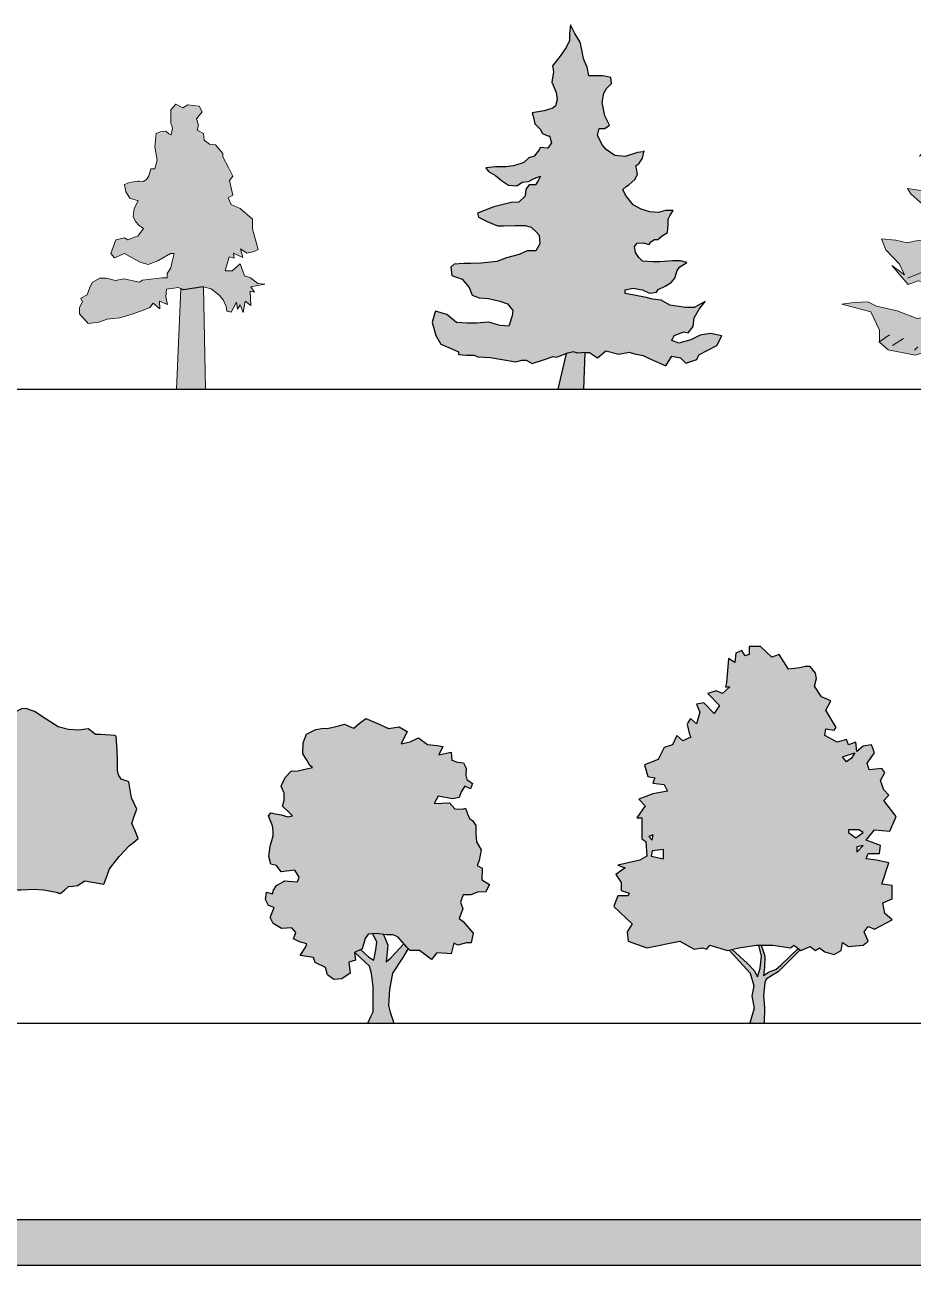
# Model space of a CAD drawing. Header units: millimetres. Extents: x 25265 to 188445, y 114168 to 192046.
# Drawn here: x 95999 to 121184, y 114168 to 149319 of the extents above; entities that cross this region are included whole.
import ezdxf

# ---------------------------------------------------------------- set-up
doc = ezdxf.new("R2010")
doc.units = ezdxf.units.MM
doc.layers.add('www.cad-blocks.net', color=7, linetype='Continuous')

# ---------------------------------------------------------------- blocks, each defined once
blk = doc.blocks.new('A$C12E95E54')
h = blk.add_hatch(color=256)
h.set_gradient(color1=(42, 68, 34), color2=(61, 47, 0), tint=1, name='INVCYLINDER')
h.paths.add_polyline_path([(4293, 5239), (4211, 5421), (4348, 5503), (4289, 5743), (4248, 5920), (4344, 6041), (4222, 6281), (4059, 6584), (4058, 6681), (3856, 6926), (3678, 6942), (3534, 7061), (3515, 7244), (3331, 7340), (3370, 7484), (3311, 7661), (3470, 7863), (3389, 8023), (3067, 8060), (2925, 7979), (2723, 8081), (2587, 7919), (2588, 7759), (2590, 7535), (2607, 7495), (2631, 7398), (2592, 7214), (2529, 7236), (2448, 7316), (2288, 7292), (2168, 7251), (2131, 6872), (2173, 6649), (2197, 6489), (2136, 6248), (2015, 6247), (1960, 6046), (1897, 5942), (1800, 5884), (1697, 5900), (1640, 5900), (1417, 5858), (1274, 5800), (1315, 5599), (1420, 5417), (1661, 5338), (1543, 5120), (1522, 4896), (1586, 4759), (1690, 4639), (1811, 4560), (1652, 4335), (1589, 4318), (1366, 4236), (1268, 4292), (1028, 4233), (888, 3848), (992, 3728), (1272, 3851), (1577, 3675), (1738, 3597), (1939, 3535), (2219, 3640), (2579, 3844), (2676, 3845), (2621, 3621), (2582, 3443), (2480, 3281), (2481, 3161), (2343, 3160), (2023, 3117), (1782, 3092), (1702, 3035), (1255, 3128), (1014, 3086), (756, 3147), (572, 3146), (356, 3024), (294, 2880), (215, 2679), (38, 2580), (79, 2477), (0, 2316), (1, 2139), (244, 1860), (542, 1902), (782, 1984), (1143, 2027), (1486, 2127), (1829, 2250), (1989, 2315), (2085, 2436), (2270, 2277), (2268, 2494), (2487, 2399), (2445, 2616), (2466, 2840), (2804, 2883), (2867, 2843), (2947, 2818), (3190, 2859), (3509, 2905), (3727, 2850), (3952, 2668), (4073, 2532), (4155, 2349), (4173, 2211), (4294, 2189), (4452, 2471), (4477, 2271), (4556, 2392), (4638, 2175), (4693, 2496), (4854, 2377), (4834, 2778), (4954, 2756), (4850, 2899), (5251, 2982), (5050, 2998), (4848, 3157), (4670, 3218), (4547, 3555), (4325, 3353), (4124, 3352), (4242, 3754), (4385, 3715), (4361, 3858), (4626, 3739), (4561, 3980), (4745, 3861), (4945, 3902), (5065, 3961), (4900, 4544), (4898, 4825), (4552, 5120)])
h = blk.add_hatch(color=256)
h.set_gradient(color1=(107, 54, 0), one_color=1, tint=1, name='INVCYLINDER')
h.paths.add_polyline_path([(2746, 0), (3572, 0), (3509, 2905), (3190, 2859), (2947, 2818), (2867, 2843)])
at = {"lineweight": 0}
for p, q in [((2587, 7919), (2723, 8081)), ((2588, 7759), (2587, 7919)), ((2590, 7535), (2588, 7759)), ((2723, 8081), (2925, 7979)), ((2925, 7979), (3067, 8060)), ((3067, 8060), (3389, 8023)), ((3470, 7863), (3311, 7661)), ((3389, 8023), (3470, 7863)), ((2607, 7495), (2590, 7535)), ((2592, 7214), (2631, 7398)), ((2631, 7398), (2607, 7495)), ((3311, 7661), (3370, 7484)), ((3370, 7484), (3331, 7340)), ((2131, 6872), (2168, 7251)), ((2168, 7251), (2288, 7292)), ((2288, 7292), (2448, 7316)), ((2448, 7316), (2529, 7236)), ((2529, 7236), (2592, 7214)), ((3331, 7340), (3515, 7244)), ((3515, 7244), (3534, 7061)), ((3534, 7061), (3678, 6942)), ((2173, 6649), (2131, 6872)), ((3678, 6942), (3856, 6926)), ((3856, 6926), (4058, 6681)), ((4058, 6681), (4059, 6584)), ((2136, 6248), (2197, 6489)), ((2197, 6489), (2173, 6649)), ((4059, 6584), (4222, 6281)), ((1897, 5942), (1960, 6046)), ((1960, 6046), (2015, 6247)), ((2015, 6247), (2136, 6248)), ((4222, 6281), (4344, 6041)), ((4344, 6041), (4248, 5920)), ((1274, 5800), (1417, 5858)), ((1315, 5599), (1274, 5800)), ((1417, 5858), (1640, 5900)), ((1640, 5900), (1697, 5900)), ((1697, 5900), (1800, 5884)), ((1800, 5884), (1897, 5942)), ((4248, 5920), (4289, 5743)), ((4289, 5743), (4348, 5503)), ((1420, 5417), (1315, 5599)), ((1661, 5338), (1420, 5417)), ((1543, 5120), (1661, 5338)), ((4348, 5503), (4211, 5421)), ((4211, 5421), (4293, 5239)), ((1522, 4896), (1543, 5120)), ((4293, 5239), (4552, 5120)), ((4552, 5120), (4898, 4825)), ((1586, 4759), (1522, 4896)), ((1690, 4639), (1586, 4759)), ((1811, 4560), (1690, 4639)), ((4898, 4825), (4900, 4544)), ((888, 3848), (1028, 4233)), ((1028, 4233), (1268, 4292)), ((1268, 4292), (1366, 4236)), ((1366, 4236), (1589, 4318)), ((1589, 4318), (1652, 4335)), ((1652, 4335), (1811, 4560)), ((4900, 4544), (5065, 3961)), ((4561, 3980), (4626, 3739)), ((4745, 3861), (4561, 3980)), ((4945, 3902), (4745, 3861)), ((5065, 3961), (4945, 3902)), ((992, 3728), (888, 3848)), ((1272, 3851), (992, 3728)), ((1577, 3675), (1272, 3851)), ((1738, 3597), (1577, 3675)), ((1939, 3535), (1738, 3597)), ((2219, 3640), (1939, 3535)), ((2579, 3844), (2219, 3640)), ((2676, 3845), (2579, 3844)), ((2582, 3443), (2621, 3621)), ((2621, 3621), (2676, 3845)), ((4242, 3754), (4124, 3352)), ((4385, 3715), (4242, 3754)), ((4325, 3353), (4547, 3555)), ((4361, 3858), (4385, 3715)), ((4626, 3739), (4361, 3858)), ((4547, 3555), (4670, 3218)), ((2480, 3281), (2582, 3443)), ((2481, 3161), (2480, 3281)), ((4124, 3352), (4325, 3353)), ((4670, 3218), (4848, 3157)), ((215, 2679), (294, 2880)), ((294, 2880), (356, 3024)), ((356, 3024), (572, 3146)), ((572, 3146), (756, 3147)), ((756, 3147), (1014, 3086)), ((1014, 3086), (1255, 3128)), ((1255, 3128), (1702, 3035)), ((1702, 3035), (1782, 3092)), ((1782, 3092), (2023, 3117)), ((2023, 3117), (2343, 3160)), ((2343, 3160), (2481, 3161)), ((2466, 2840), (2445, 2616)), ((2804, 2883), (2466, 2840)), ((2867, 2843), (2746, 0)), ((2867, 2843), (2804, 2883)), ((3727, 2850), (3509, 2905)), ((3509, 2905), (3572, 0)), ((3952, 2668), (3727, 2850)), ((4848, 3157), (5050, 2998)), ((5251, 2982), (4850, 2899)), ((4850, 2899), (4954, 2756)), ((5050, 2998), (5251, 2982)), ((0, 2316), (79, 2477)), ((38, 2580), (215, 2679)), ((79, 2477), (38, 2580)), ((2268, 2494), (2270, 2277)), ((2487, 2399), (2268, 2494)), ((2445, 2616), (2487, 2399)), ((4073, 2532), (3952, 2668)), ((4155, 2349), (4073, 2532)), ((4452, 2471), (4294, 2189)), ((4477, 2271), (4452, 2471)), ((4693, 2496), (4638, 2175)), ((4854, 2377), (4693, 2496)), ((4834, 2778), (4854, 2377)), ((4954, 2756), (4834, 2778)), ((1, 2139), (0, 2316)), ((244, 1860), (1, 2139)), ((1486, 2127), (1143, 2027)), ((1829, 2250), (1486, 2127)), ((1989, 2315), (1829, 2250)), ((2085, 2436), (1989, 2315)), ((2270, 2277), (2085, 2436)), ((4173, 2211), (4155, 2349)), ((4294, 2189), (4173, 2211)), ((4556, 2392), (4477, 2271)), ((4638, 2175), (4556, 2392)), ((542, 1902), (244, 1860)), ((782, 1984), (542, 1902)), ((1143, 2027), (782, 1984))]:
    blk.add_line(p, q, dxfattribs=at)
for p, q in [((2947, 2818), (2867, 2843)), ((3190, 2859), (2947, 2818)), ((3509, 2905), (3190, 2859))]:
    blk.add_line(p, q)
blk = doc.blocks.new('A$C669D45E1')
h = blk.add_hatch(color=256)
h.set_gradient(color1=(42, 68, 34), color2=(61, 47, 0), tint=1, name='INVCYLINDER')
h.paths.add_polyline_path([(5482, 5498), (5404, 5665), (5501, 5743), (5578, 5793), (5746, 5942), (5822, 6090), (5792, 6258), (5771, 6335), (5868, 6406), (5965, 6554), (6013, 6758), (5985, 6730), (5817, 6708), (5474, 6600), (5179, 6625), (4932, 6799), (4832, 6917), (4683, 7190), (4730, 7387), (4899, 7388), (5024, 7488), (4896, 7753), (4823, 8125), (4870, 8392), (4939, 8519), (5085, 8667), (5063, 8836), (4838, 8883), (4620, 8881), (4445, 8880), (4394, 9125), (4322, 9300), (4294, 9370), (4243, 9615), (4192, 9840), (4042, 10084), (3921, 10329), (3895, 10083), (3897, 9887), (3800, 9689), (3633, 9442), (3411, 9167), (3440, 8998), (3393, 8703), (3515, 8409), (3545, 8213), (3497, 8037), (3420, 7966), (3175, 7887), (2832, 7835), (2882, 7667), (2911, 7520), (3060, 7374), (3131, 7248), (3230, 7200), (3279, 7179), (3328, 7179), (3379, 6983), (3282, 6835), (3064, 6854), (3036, 6784), (2890, 6607), (2743, 6557), (2597, 6430), (2548, 6408), (2303, 6329), (2085, 6306), (1791, 6304), (1517, 6274), (1595, 6176), (1792, 6058), (1962, 5912), (2160, 5787), (2405, 5768), (2552, 5868), (2727, 5890), (2895, 5969), (3070, 6040), (3022, 5942), (2925, 5793), (2749, 5792), (2652, 5672), (2632, 5475), (2458, 5298), (2241, 5297), (1750, 5173), (1281, 4994), (1310, 4875), (1557, 4751), (1853, 4634), (2021, 4635), (2365, 4638), (2639, 4640), (2808, 4592), (2935, 4467), (3034, 4369), (3057, 4124), (2939, 3926), (2694, 3924), (2470, 3824), (2106, 3723), (1833, 3623), (1391, 3570), (1096, 3568), (899, 3566), (626, 3543), (528, 3465), (558, 3220), (854, 3124), (1052, 2880), (1131, 2663), (1328, 2587), (1595, 2568), (1919, 2493), (2137, 2425), (2286, 2229), (2266, 2082), (2170, 1786), (1924, 1805), (1600, 1901), (1257, 1877), (990, 1875), (688, 1894), (419, 2116), (96, 2212), (75, 2163), (0, 1889), (101, 1524), (250, 1280), (476, 1183), (744, 1059), (744, 989), (969, 962), (1194, 964), (1292, 916), (1657, 898), (1932, 851), (2374, 777), (2542, 827), (2669, 828), (2838, 731), (3160, 832), (3426, 933), (3525, 912), (3798, 1013), (4006, 1063), (4131, 1028), (4338, 1038), (4457, 1039), (4683, 893), (4927, 1092), (5293, 996), (5587, 1048), (5735, 1000), (5981, 953), (6129, 884), (6622, 663), (6796, 938), (7042, 891), (7190, 744), (7505, 845), (7560, 978), (8071, 1243), (8216, 1511), (7893, 1585), (7598, 1534), (7332, 1405), (6989, 1304), (6792, 1380), (6861, 1528), (7134, 1629), (7254, 1601), (7400, 1778), (7426, 2024), (7571, 2271), (7738, 2490), (7424, 2319), (7178, 2317), (6735, 2384), (6488, 2529), (6242, 2555), (6067, 2603), (5722, 2670), (5476, 2718), (5475, 2816), (5699, 2867), (5967, 2820), (6164, 2723), (6360, 2753), (6409, 2823), (6605, 2923), (6779, 3023), (6877, 3150), (6945, 3368), (7021, 3467), (7217, 3595), (7041, 3642), (6824, 3641), (6452, 3610), (6255, 3608), (5960, 3634), (5861, 3731), (5762, 3878), (5739, 4046), (5809, 4145), (5984, 4147), (6153, 4099), (6202, 4176), (6299, 4247), (6398, 4248), (6523, 4347), (6670, 4447), (6689, 4672), (6688, 4819), (6736, 4918), (6833, 5066), (6616, 5064), (6420, 5013), (6174, 5033), (5928, 5108), (5702, 5225)])
h = blk.add_hatch(color=256)
h.set_gradient(color1=(107, 54, 0), one_color=1, tint=1, name='INVCYLINDER')
h.paths.add_polyline_path([(4297, 0), (4338, 1038), (4131, 1028), (4006, 1063), (3798, 1013), (3560, 0)])
for p, q in [((4006, 1063), (3798, 1013)), ((4131, 1028), (4006, 1063)), ((4338, 1038), (4131, 1028))]:
    blk.add_line(p, q)
blk.add_lwpolyline([(4297, 0), (4338, 1038), (4457, 1039), (4683, 893), (4927, 1092), (5293, 996), (5587, 1048), (5735, 1000), (5981, 953), (6129, 884), (6622, 663), (6796, 938), (7042, 891), (7190, 744), (7505, 845), (7560, 978), (8071, 1243), (8216, 1511), (7893, 1585), (7598, 1534), (7332, 1405), (6989, 1304), (6792, 1380), (6861, 1528), (7134, 1629), (7254, 1601), (7400, 1778), (7426, 2024), (7571, 2271), (7738, 2490), (7424, 2319), (7178, 2317), (6735, 2384), (6488, 2529), (6242, 2555), (6067, 2603), (5722, 2670), (5476, 2718), (5475, 2816), (5699, 2867), (5967, 2820), (6164, 2723), (6360, 2753), (6409, 2823), (6605, 2923), (6779, 3023), (6877, 3150), (6945, 3368), (7021, 3467), (7217, 3595), (7041, 3642), (6824, 3641), (6452, 3610), (6255, 3608), (5960, 3634), (5861, 3731), (5762, 3878), (5739, 4046), (5809, 4145), (5984, 4147), (6153, 4099), (6202, 4176), (6299, 4247), (6398, 4248), (6523, 4347), (6670, 4447), (6689, 4672), (6688, 4819), (6736, 4918), (6833, 5066), (6616, 5064), (6420, 5013), (6174, 5033), (5928, 5108), (5702, 5225), (5482, 5498), (5404, 5665), (5501, 5743), (5578, 5793), (5746, 5942), (5822, 6090), (5792, 6258), (5771, 6335), (5868, 6406), (5965, 6554), (6013, 6758), (5985, 6730), (5817, 6708), (5474, 6600), (5179, 6625), (4932, 6799), (4832, 6917), (4683, 7190), (4730, 7387), (4899, 7388), (5024, 7488), (4896, 7753), (4823, 8125), (4870, 8392), (4939, 8519), (5085, 8667), (5063, 8836), (4838, 8883), (4620, 8881), (4445, 8880), (4394, 9125), (4322, 9300), (4294, 9370), (4243, 9615), (4192, 9840), (4042, 10084), (3921, 10329), (3895, 10083), (3897, 9887), (3800, 9689), (3633, 9442), (3411, 9167), (3440, 8998), (3393, 8703), (3515, 8409), (3545, 8213), (3497, 8037), (3420, 7966), (3175, 7887), (2832, 7835), (2882, 7667), (2911, 7520), (3060, 7374), (3131, 7248), (3230, 7200), (3279, 7179), (3328, 7179), (3379, 6983), (3282, 6835), (3064, 6854), (3036, 6784), (2890, 6607), (2743, 6557), (2597, 6430), (2548, 6408), (2303, 6329), (2085, 6306), (1791, 6304), (1517, 6274), (1595, 6176), (1792, 6058), (1962, 5912), (2160, 5787), (2405, 5768), (2552, 5868), (2727, 5890), (2895, 5969), (3070, 6040), (3022, 5942), (2925, 5793), (2749, 5792), (2652, 5672), (2632, 5475), (2458, 5298), (2241, 5297), (1750, 5173), (1281, 4994), (1310, 4875), (1557, 4751), (1853, 4634), (2021, 4635), (2365, 4638), (2639, 4640), (2808, 4592), (2935, 4467), (3034, 4369), (3057, 4124), (2939, 3926), (2694, 3924), (2470, 3824), (2106, 3723), (1833, 3623), (1391, 3570), (1096, 3568), (899, 3566), (626, 3543), (528, 3465), (558, 3220), (854, 3124), (1052, 2880), (1131, 2663), (1328, 2587), (1595, 2568), (1919, 2493), (2137, 2425), (2286, 2229), (2266, 2082), (2170, 1786), (1924, 1805), (1600, 1901), (1257, 1877), (990, 1875), (688, 1894), (419, 2116), (96, 2212), (75, 2163), (0, 1889), (101, 1524), (250, 1280), (476, 1183), (744, 1059), (744, 989), (969, 962), (1194, 964), (1292, 916), (1657, 898), (1932, 851), (2374, 777), (2542, 827), (2669, 828), (2838, 731), (3160, 832), (3426, 933), (3525, 912), (3798, 1013), (3560, 0)])
blk = doc.blocks.new('A$C28602690')
h = blk.add_hatch(color=256)
h.set_gradient(color1=(42, 68, 34), color2=(61, 47, 0), tint=1, name='INVCYLINDER')
h.paths.add_polyline_path([(6450, 3667), (7193, 3833), (7635, 3774), (7674, 3894), (7915, 3856), (7971, 4017), (8171, 4202), (7929, 4378), (7567, 4375), (6866, 4650), (6865, 4770), (7106, 4692), (7564, 4759), (7783, 5339), (7663, 5401), (6740, 5434), (6257, 5568), (6393, 5793), (6633, 5812), (6695, 6036), (6332, 6211), (5891, 6190), (5506, 6307), (5890, 6391), (6332, 6291), (6870, 6341), (7293, 6442), (7269, 6665), (7188, 6745), (7589, 6708), (7732, 6749), (7651, 6846), (7266, 7003), (6502, 7261), (6284, 7236), (5859, 7376), (5458, 7373), (5334, 7831), (5114, 8133), (4524, 8707), (4228, 8447), (4286, 8384), (3990, 8221), (4087, 8182), (3675, 7457), (3034, 7331), (2611, 7070), (2197, 6602), (2757, 6807), (3194, 6610), (3521, 6533), (3762, 6494), (4202, 6641), (3942, 6249), (4024, 6049), (3725, 6087), (3807, 5950), (3566, 5965), (3544, 5868), (3303, 5809), (3046, 5726), (2742, 5764), (2543, 5619), (2181, 5639), (1860, 5694), (1959, 5534), (2224, 5296), (2628, 5018), (2811, 4979), (3293, 4903), (3334, 4869), (3736, 4792), (3737, 4551), (3515, 4406), (3115, 4283), (3195, 4243), (2433, 4254), (2049, 4194), (1849, 4152), (1528, 4230), (1126, 4267), (1249, 3947), (1636, 3549), (1776, 3246), (1413, 3507), (1881, 2966), (2161, 3072), (2563, 2994), (2884, 2957), (3126, 2896), (3247, 2799), (2950, 2636), (2911, 2453), (3129, 2454), (2850, 2211), (2410, 2048), (2130, 2005), (1566, 2224), (981, 2357), (739, 2476), (338, 2455), (0, 2413), (821, 2196), (1066, 1676), (1069, 1338), (1311, 1116), (2075, 962), (2618, 1126), (2817, 1369), (3200, 1452), (3643, 1479), (4001, 1518), (4410, 1378), (4593, 1338), (5706, 1231), (5689, 1294), (6028, 1113), (5970, 1216), (6471, 939), (6452, 1179), (7055, 1041), (6934, 1103), (7473, 1084), (7392, 1204), (7737, 1029), (8298, 1091), (8193, 1313), (8173, 1674), (7892, 1769), (7611, 1750), (7387, 1766), (6806, 2025), (6503, 1982), (6084, 2059), (5780, 2057), (5883, 2115), (6582, 2120), (6541, 2223), (7264, 2189), (7246, 2229), (7864, 2371), (7863, 2474), (8166, 2614), (8204, 2855), (8284, 2936), (8282, 3119), (7817, 3293), (7278, 3232), (6595, 3427)])
h = blk.add_hatch(color=256)
h.set_gradient(color1=(107, 54, 0), one_color=1, tint=1, name='INVCYLINDER')
h.paths.add_polyline_path([(5185, 1281), (4605, 1337), (4608, 941), (4532, 459), (4432, 0), (5274, 0)])
at = {"lineweight": 0}
for p, q in [((4524, 8707), (4228, 8447)), ((4228, 8447), (4286, 8384)), ((5114, 8133), (4524, 8707)), ((4087, 8182), (3675, 7457)), ((4286, 8384), (3990, 8221)), ((3990, 8221), (4087, 8182)), ((5334, 7831), (5114, 8133)), ((5458, 7373), (5334, 7831)), ((3675, 7457), (3034, 7331)), ((2611, 7070), (2197, 6602)), ((3034, 7331), (2611, 7070)), ((5859, 7376), (5458, 7373)), ((6284, 7236), (5859, 7376)), ((6502, 7261), (6284, 7236)), ((7266, 7003), (6502, 7261)), ((2197, 6602), (2757, 6807)), ((2757, 6807), (3194, 6610)), ((7188, 6745), (7589, 6708)), ((7269, 6665), (7188, 6745)), ((7651, 6846), (7266, 7003)), ((7589, 6708), (7732, 6749)), ((7732, 6749), (7651, 6846)), ((3194, 6610), (3521, 6533)), ((3521, 6533), (3762, 6494)), ((3762, 6494), (4202, 6641)), ((4202, 6641), (3942, 6249)), ((5506, 6307), (5890, 6391)), ((5890, 6391), (6332, 6291)), ((6332, 6291), (6870, 6341)), ((6870, 6341), (7293, 6442)), ((7293, 6442), (7269, 6665)), ((3725, 6087), (3807, 5950)), ((4024, 6049), (3725, 6087)), ((3942, 6249), (4024, 6049)), ((5891, 6190), (5506, 6307)), ((6332, 6211), (5891, 6190)), ((6695, 6036), (6332, 6211)), ((6633, 5812), (6695, 6036)), ((1860, 5694), (1959, 5534)), ((2181, 5639), (1860, 5694)), ((2543, 5619), (2181, 5639)), ((2742, 5764), (2543, 5619)), ((3046, 5726), (2742, 5764)), ((3303, 5809), (3046, 5726)), ((3544, 5868), (3303, 5809)), ((3566, 5965), (3544, 5868)), ((3807, 5950), (3566, 5965)), ((6257, 5568), (6393, 5793)), ((6393, 5793), (6633, 5812)), ((1959, 5534), (2224, 5296)), ((2224, 5296), (2628, 5018)), ((6740, 5434), (6257, 5568)), ((7663, 5401), (6740, 5434)), ((7564, 4759), (7783, 5339)), ((7783, 5339), (7663, 5401)), ((2628, 5018), (2811, 4979)), ((2811, 4979), (3293, 4903)), ((3293, 4903), (3334, 4869)), ((3334, 4869), (3736, 4792)), ((3736, 4792), (3737, 4551)), ((6866, 4650), (6865, 4770)), ((6865, 4770), (7106, 4692)), ((7567, 4375), (6866, 4650)), ((7106, 4692), (7564, 4759)), ((1528, 4230), (1126, 4267)), ((1126, 4267), (1249, 3947)), ((1849, 4152), (1528, 4230)), ((2433, 4254), (2049, 4194)), ((3195, 4243), (2433, 4254)), ((3515, 4406), (3115, 4283)), ((3115, 4283), (3195, 4243)), ((3737, 4551), (3515, 4406)), ((7929, 4378), (7567, 4375)), ((8171, 4202), (7929, 4378)), ((1249, 3947), (1636, 3549)), ((2049, 4194), (1849, 4152)), ((7635, 3774), (7674, 3894)), ((7674, 3894), (7915, 3856)), ((7915, 3856), (7971, 4017)), ((7971, 4017), (8171, 4202)), ((1636, 3549), (1776, 3246)), ((6450, 3667), (7193, 3833)), ((6595, 3427), (6450, 3667)), ((7193, 3833), (7635, 3774)), ((1413, 3507), (1881, 2966)), ((1776, 3246), (1413, 3507)), ((1857, 3149), (2463, 3395)), ((7278, 3232), (6595, 3427)), ((7817, 3293), (7278, 3232)), ((8282, 3119), (7817, 3293)), ((1881, 2966), (2161, 3072)), ((2161, 3072), (2563, 2994)), ((2563, 2994), (2884, 2957)), ((2884, 2957), (3126, 2896)), ((3126, 2896), (3247, 2799)), ((8166, 2614), (8204, 2855)), ((8204, 2855), (8284, 2936)), ((8284, 2936), (8282, 3119)), ((739, 2476), (338, 2455)), ((981, 2357), (739, 2476)), ((2950, 2636), (2911, 2453)), ((3247, 2799), (2950, 2636)), ((7125, 2285), (6642, 2482)), ((7863, 2474), (8166, 2614)), ((7864, 2371), (7863, 2474)), ((338, 2455), (0, 2413)), ((0, 2413), (821, 2196)), ((821, 2196), (1066, 1676)), ((1566, 2224), (981, 2357)), ((2130, 2005), (1566, 2224)), ((2850, 2211), (2410, 2048)), ((3129, 2454), (2850, 2211)), ((2911, 2453), (3129, 2454)), ((5780, 2057), (5883, 2115)), ((5883, 2115), (6582, 2120)), ((6363, 2222), (6098, 2397)), ((6582, 2120), (6541, 2223)), ((6541, 2223), (7264, 2189)), ((7246, 2229), (7864, 2371)), ((7264, 2189), (7246, 2229)), ((2410, 2048), (2130, 2005)), ((6084, 2059), (5780, 2057)), ((6503, 1982), (6084, 2059)), ((6806, 2025), (6503, 1982)), ((7387, 1766), (6806, 2025)), ((7611, 1750), (7387, 1766)), ((7892, 1769), (7611, 1750)), ((8173, 1674), (7892, 1769)), ((1052, 1338), (1348, 1541)), ((1066, 1676), (1069, 1338)), ((1431, 1237), (1750, 1441)), ((2817, 1369), (3200, 1452)), ((3200, 1452), (3645, 1479)), ((3643, 1479), (4001, 1518)), ((4001, 1518), (4410, 1378)), ((6170, 1257), (6169, 1435)), ((8193, 1313), (8173, 1674)), ((1069, 1338), (1311, 1116)), ((1311, 1116), (2075, 962)), ((2056, 1105), (2153, 1203)), ((2075, 962), (2618, 1126)), ((2618, 1126), (2817, 1369)), ((4593, 1338), (5706, 1231)), ((4605, 1337), (4608, 941)), ((5274, 0), (5185, 1281)), ((5689, 1294), (6028, 1113)), ((5706, 1231), (5689, 1294)), ((5970, 1216), (6471, 939)), ((6028, 1113), (5970, 1216)), ((6471, 939), (6452, 1179)), ((6452, 1179), (7055, 1041)), ((7031, 1161), (6771, 1359)), ((7055, 1041), (6934, 1103)), ((6934, 1103), (7473, 1084)), ((7392, 1204), (7737, 1029)), ((7473, 1084), (7392, 1204)), ((7737, 1029), (8298, 1091)), ((8298, 1091), (8193, 1313)), ((4608, 941), (4532, 459)), ((4532, 459), (4432, 0))]:
    blk.add_line(p, q, dxfattribs=at)
blk.add_line((4593, 1338), (4410, 1378))
blk = doc.blocks.new('A$C01D16BE5')
h = blk.add_hatch(color=256)
h.set_gradient(color1=(42, 68, 34), color2=(112, 86, 0), tint=1, name='INVCYLINDER')
h.paths.add_polyline_path([(4347, 3790), (4526, 3778), (4627, 3778), (4802, 3790), (4977, 3801), (5268, 3781), (5741, 3681), (5848, 3773), (5963, 3871), (6223, 3897), (6326, 3967), (6430, 4036), (6697, 3988), (6965, 3940), (7048, 4159), (7131, 4377), (7403, 4724), (7697, 5036), (7943, 5231), (7852, 5447), (7760, 5662), (7904, 6063), (7829, 6225), (7754, 6386), (7715, 6610), (7677, 6834), (7568, 6875), (7459, 6917), (7359, 7089), (7351, 7447), (7345, 7735), (7315, 8126), (7303, 8144), (7281, 8151), (7009, 8172), (6871, 8178), (6734, 8184), (6519, 8341), (6388, 8320), (6258, 8299), (5966, 8321), (5670, 8397), (5336, 8615), (5001, 8832), (4786, 8903), (4656, 8920), (4399, 8783), (4142, 8646), (3896, 8617), (3498, 8662), (3130, 8704), (2878, 8677), (2625, 8651), (2440, 9028), (2241, 8936), (2041, 8844), (1557, 8662), (1143, 8601), (1105, 8325), (1067, 8049), (847, 7720), (611, 7757), (504, 7708), (437, 7632), (430, 7465), (423, 7299), (254, 6984), (85, 6668), (0, 6282), (23, 6058), (111, 5954), (199, 5850), (89, 5500), (51, 5098), (89, 4982), (188, 4951), (287, 4921), (439, 4563), (590, 4205), (897, 4003), (1097, 3941), (1385, 3940), (1673, 3938), (2019, 3866), (2161, 3897), (2318, 3931), (2702, 3763), (2937, 3635), (3173, 3506), (3313, 3503), (3622, 3635), (3702, 3691), (3792, 3776)])
h = blk.add_hatch(color=256)
h.set_gradient(color1=(107, 54, 0), one_color=1, tint=1, name='INVCYLINDER')
h.paths.add_polyline_path([(4140, 2741), (4130, 3392), (4347, 3790), (3792, 3776), (3856, 2663), (3839, 851), (3621, 62), (3841, 0), (4081, 64), (4198, 1095), (4120, 1891)])
blk.add_line((3792, 3776), (4347, 3790))
for points in [[(4347, 3790), (4526, 3778), (4627, 3778), (4802, 3790), (4977, 3801), (5268, 3781), (5660, 3698), (5696, 3686), (5733, 3674), (5848, 3773), (5963, 3871), (6093, 3884), (6223, 3897), (6326, 3967), (6430, 4036), (6697, 3988), (6965, 3940), (7048, 4159), (7131, 4377), (7403, 4724), (7697, 5036), (7820, 5133), (7943, 5231), (7852, 5447), (7760, 5662), (7832, 5862), (7904, 6063), (7829, 6225), (7754, 6386), (7715, 6610), (7677, 6834), (7568, 6875), (7459, 6917), (7387, 7041), (7358, 7159), (7351, 7447), (7345, 7735), (7315, 8126), (7303, 8144), (7281, 8151), (7009, 8172), (6871, 8178), (6734, 8184), (6626, 8262), (6519, 8341), (6388, 8320), (6258, 8299), (5966, 8321), (5670, 8397), (5336, 8615), (5001, 8832), (4786, 8903), (4656, 8920), (4399, 8783), (4142, 8646), (3970, 8625), (3866, 8620), (3498, 8662), (3130, 8704), (2878, 8677), (2625, 8651), (2533, 8839), (2440, 9028), (2241, 8936), (2041, 8844), (1758, 8737), (1537, 8659), (1340, 8630), (1143, 8601), (1105, 8325), (1067, 8049), (890, 7784), (795, 7728), (703, 7742), (611, 7757), (504, 7708), (437, 7632), (430, 7465), (423, 7299), (254, 6984), (85, 6668), (0, 6282), (23, 6058), (111, 5954), (199, 5850), (144, 5675), (89, 5500), (51, 5098), (89, 4982), (188, 4951), (287, 4921), (439, 4563), (590, 4205), (897, 4003), (1097, 3941), (1385, 3940), (1673, 3938), (1846, 3902), (2019, 3866), (2161, 3897), (2302, 3928), (2386, 3901), (2702, 3763), (2937, 3635), (3173, 3506), (3313, 3503), (3622, 3635), (3702, 3691), (3792, 3776)], [(3792, 3776), (3856, 2663), (3839, 851), (3621, 62), (3841, 0), (4081, 64), (4198, 1095), (4120, 1891), (4140, 2741), (4130, 3392), (4347, 3790)]]:
    blk.add_lwpolyline(points)
blk = doc.blocks.new('A$C17835F19')
h = blk.add_hatch(color=256)
h.set_gradient(color1=(42, 68, 34), color2=(112, 86, 0), tint=1, name='INVCYLINDER')
h.paths.add_polyline_path([(4783, 6228), (4897, 6432), (5304, 6361), (5490, 6391), (5547, 6553), (5649, 6712), (5807, 6642), (5864, 6788), (5706, 6903), (5676, 7018), (5687, 7222), (5615, 7379), (5441, 7394), (5279, 7451), (5265, 7683), (4917, 7605), (5031, 7838), (4869, 7866), (4596, 7893), (4333, 8082), (4102, 7976), (3841, 7916), (4012, 8266), (3792, 8396), (3485, 8348), (3136, 8507), (2845, 8634), (2659, 8487), (2499, 8357), (2399, 8398), (2237, 8471), (2080, 8424), (1744, 8351), (1645, 8363), (1425, 8320), (1165, 8185), (1068, 7940), (1054, 7633), (1159, 7476), (1259, 7303), (1334, 7246), (1074, 7186), (912, 7155), (726, 7137), (553, 6962), (439, 6716), (528, 6514), (529, 6323), (485, 6149), (677, 5964), (765, 5877), (632, 5847), (445, 5904), (284, 5932), (155, 5960), (81, 5872), (199, 5595), (217, 5450), (218, 5305), (133, 5014), (90, 4724), (150, 4509), (312, 4465), (441, 4292), (835, 4340), (953, 4138), (908, 4005), (647, 4020), (547, 4031), (316, 3901), (230, 3768), (202, 3668), (27, 3708), (0, 3505), (88, 3331), (246, 3274), (132, 2996), (221, 2822), (454, 2679), (744, 2698), (861, 2566), (792, 2392), (967, 2306), (1170, 2250), (1142, 2162), (982, 1917), (1360, 1861), (1407, 1717), (1698, 1574), (1758, 1371), (1933, 1240), (2165, 1258), (2396, 1418), (2364, 1724), (2550, 1784), (2520, 1999), (2738, 2104), (2823, 2395), (2909, 2524), (3141, 2543), (3432, 2499), (3606, 2501), (3751, 2444), (4002, 2156), (4102, 2057), (4364, 2059), (4701, 1801), (4857, 1988), (5148, 1978), (5264, 1963), (5336, 2270), (5452, 2213), (5697, 2273), (5829, 2274), (5885, 2548), (5605, 2881), (5488, 2967), (5589, 3242), (5530, 3432), (5599, 3636), (5819, 3637), (6033, 3726), (6237, 3715), (6351, 3932), (6134, 4063), (6144, 4394), (5999, 4468), (6055, 4613), (6111, 4916), (5981, 5135), (5962, 5379), (5961, 5599), (5872, 5743), (5785, 5801), (5726, 5929), (5667, 6090), (5580, 6060), (5364, 6071), (5218, 6244)])
h = blk.add_hatch(color=256)
h.set_gradient(color1=(107, 54, 0), one_color=1, tint=1, name='INVCYLINDER')
h.paths.add_polyline_path([(3598, 1415), (3888, 1865), (4048, 2111), (4002, 2156), (3922, 2248), (3553, 1850), (3421, 1733), (3448, 2023), (3463, 2210), (3347, 2512), (3141, 2543), (3046, 2535), (3156, 2294), (3128, 2078), (3072, 1788), (2927, 1874), (2695, 2083), (2533, 2006), (2945, 1613), (3005, 1410), (3049, 1033), (3052, 685), (3055, 320), (2985, 191), (2900, 0), (3638, 0), (3536, 312), (3489, 498), (3514, 950)])
for p, q in [((2080, 8424), (2237, 8471)), ((2237, 8471), (2399, 8398)), ((2499, 8357), (2659, 8487)), ((2659, 8487), (2845, 8634)), ((2845, 8634), (3136, 8507)), ((3136, 8507), (3485, 8348)), ((1068, 7940), (1165, 8185)), ((1165, 8185), (1425, 8320)), ((1425, 8320), (1645, 8363)), ((1645, 8363), (1744, 8351)), ((1744, 8351), (2080, 8424)), ((2399, 8398), (2499, 8357)), ((3485, 8348), (3792, 8396)), ((3792, 8396), (4012, 8266)), ((4012, 8266), (3841, 7916)), ((1054, 7633), (1068, 7940)), ((3841, 7916), (4102, 7976)), ((4102, 7976), (4333, 8082)), ((4333, 8082), (4596, 7893)), ((4596, 7893), (4869, 7866)), ((4869, 7866), (5031, 7838)), ((5031, 7838), (4917, 7605)), ((1159, 7476), (1054, 7633)), ((1259, 7303), (1159, 7476)), ((4917, 7605), (5265, 7683)), ((5265, 7683), (5279, 7451)), ((5279, 7451), (5441, 7394)), ((5441, 7394), (5615, 7379)), ((553, 6962), (726, 7137)), ((726, 7137), (912, 7155)), ((912, 7155), (1074, 7186)), ((1074, 7186), (1334, 7246)), ((1334, 7246), (1259, 7303)), ((5615, 7379), (5687, 7222)), ((5687, 7222), (5676, 7018)), ((439, 6716), (553, 6962)), ((528, 6514), (439, 6716)), ((5649, 6712), (5547, 6553)), ((5807, 6642), (5649, 6712)), ((5676, 7018), (5706, 6903)), ((5706, 6903), (5864, 6788)), ((5864, 6788), (5807, 6642)), ((529, 6323), (528, 6514)), ((4897, 6432), (4783, 6228)), ((5304, 6361), (4897, 6432)), ((5490, 6391), (5304, 6361)), ((5547, 6553), (5490, 6391)), ((485, 6149), (529, 6323)), ((677, 5964), (485, 6149)), ((4783, 6228), (5218, 6244)), ((5218, 6244), (5364, 6071)), ((5364, 6071), (5580, 6060)), ((5580, 6060), (5667, 6090)), ((5667, 6090), (5726, 5929)), ((81, 5872), (155, 5960)), ((199, 5595), (81, 5872)), ((155, 5960), (284, 5932)), ((284, 5932), (445, 5904)), ((445, 5904), (632, 5847)), ((632, 5847), (765, 5877)), ((765, 5877), (677, 5964)), ((5726, 5929), (5785, 5801)), ((5785, 5801), (5872, 5743)), ((5872, 5743), (5961, 5599)), ((133, 5014), (218, 5305)), ((217, 5450), (199, 5595)), ((218, 5305), (217, 5450)), ((5961, 5599), (5962, 5379)), ((5962, 5379), (5981, 5135)), ((90, 4724), (133, 5014)), ((5981, 5135), (6111, 4916)), ((150, 4509), (90, 4724)), ((6055, 4613), (5999, 4468)), ((6111, 4916), (6055, 4613)), ((312, 4465), (150, 4509)), ((441, 4292), (312, 4465)), ((835, 4340), (441, 4292)), ((953, 4138), (835, 4340)), ((5999, 4468), (6144, 4394)), ((6144, 4394), (6134, 4063)), ((230, 3768), (316, 3901)), ((316, 3901), (547, 4031)), ((547, 4031), (647, 4020)), ((647, 4020), (908, 4005)), ((908, 4005), (953, 4138)), ((6134, 4063), (6351, 3932)), ((6351, 3932), (6237, 3715)), ((0, 3505), (27, 3708)), ((27, 3708), (202, 3668)), ((202, 3668), (230, 3768)), ((5599, 3636), (5530, 3432)), ((5819, 3637), (5599, 3636)), ((6033, 3726), (5819, 3637)), ((6237, 3715), (6033, 3726)), ((88, 3331), (0, 3505)), ((246, 3274), (88, 3331)), ((132, 2996), (246, 3274)), ((5589, 3242), (5488, 2967)), ((5530, 3432), (5589, 3242)), ((221, 2822), (132, 2996)), ((454, 2679), (221, 2822)), ((5488, 2967), (5605, 2881)), ((5605, 2881), (5885, 2548)), ((744, 2698), (454, 2679)), ((861, 2566), (744, 2698)), ((792, 2392), (861, 2566)), ((2909, 2524), (2823, 2395)), ((3141, 2543), (2909, 2524)), ((3156, 2294), (3046, 2535)), ((3432, 2499), (3141, 2543)), ((3347, 2512), (3463, 2210)), ((3606, 2501), (3432, 2499)), ((3751, 2444), (3606, 2501)), ((5885, 2548), (5829, 2274)), ((967, 2306), (792, 2392)), ((1170, 2250), (967, 2306)), ((982, 1917), (1142, 2162)), ((1142, 2162), (1170, 2250)), ((2823, 2395), (2738, 2104)), ((3128, 2078), (3156, 2294)), ((3463, 2210), (3448, 2023)), ((3553, 1850), (3922, 2248)), ((4002, 2156), (3751, 2444)), ((4048, 2111), (3888, 1865)), ((4102, 2057), (4002, 2156)), ((5336, 2270), (5264, 1963)), ((5452, 2213), (5336, 2270)), ((5697, 2273), (5452, 2213)), ((5829, 2274), (5697, 2273)), ((1360, 1861), (982, 1917)), ((1407, 1717), (1360, 1861)), ((2550, 1784), (2364, 1724)), ((2738, 2104), (2520, 1999)), ((2520, 1999), (2550, 1784)), ((2945, 1613), (2533, 2006)), ((2695, 2083), (2927, 1874)), ((2927, 1874), (3072, 1788)), ((3072, 1788), (3128, 2078)), ((3448, 2023), (3421, 1733)), ((3421, 1733), (3553, 1850)), ((3888, 1865), (3598, 1415)), ((4364, 2059), (4102, 2057)), ((4701, 1801), (4364, 2059)), ((4857, 1988), (4701, 1801)), ((5148, 1978), (4857, 1988)), ((5264, 1963), (5148, 1978)), ((1698, 1574), (1407, 1717)), ((1758, 1371), (1698, 1574)), ((2396, 1418), (2165, 1258)), ((2364, 1724), (2396, 1418)), ((3005, 1410), (2945, 1613)), ((3049, 1033), (3005, 1410)), ((3598, 1415), (3514, 950)), ((1933, 1240), (1758, 1371)), ((2165, 1258), (1933, 1240)), ((3052, 685), (3049, 1033)), ((3514, 950), (3489, 498)), ((3055, 320), (3052, 685)), ((3489, 498), (3536, 312)), ((2900, 0), (2985, 191)), ((2985, 191), (3055, 320)), ((3536, 312), (3638, 0))]:
    blk.add_line(p, q)
blk = doc.blocks.new('A$C79F43A0B')
h = blk.add_hatch(color=256)
h.set_gradient(color1=(42, 68, 34), color2=(112, 86, 0), tint=1, name='INVCYLINDER')
h.paths.add_polyline_path([(1520, 6573), (1109, 6498), (710, 6347), (886, 6159), (651, 5821), (798, 5821), (798, 5708), (792, 5219), (910, 5144), (939, 4730), (734, 4617), (117, 4473), (323, 4398), (59, 4210), (205, 3984), (205, 3758), (440, 3683), (411, 3608), (117, 3608), (0, 3307), (522, 2811), (376, 2586), (405, 2322), (933, 2134), (1872, 2322), (2283, 2096), (2518, 2134), (2635, 2096), (2723, 2209), (3222, 2059), (3545, 2134), (4044, 2209), (4513, 2209), (5012, 2134), (5100, 2209), (5305, 2059), (5569, 2172), (5716, 2059), (5833, 2134), (5980, 2021), (6244, 1946), (6450, 2059), (6479, 2285), (6655, 2172), (7066, 2209), (7213, 2322), (7095, 2586), (7213, 2736), (7389, 2661), (7887, 2924), (7682, 3112), (7623, 3413), (7887, 3526), (7887, 3902), (7594, 3940), (7799, 4542), (7447, 4617), (7154, 4654), (7213, 4805), (7535, 4805), (7565, 5031), (7154, 5181), (7389, 5482), (7829, 5444), (8005, 5858), (7653, 6310), (7799, 6460), (7653, 6611), (7565, 6874), (7682, 7100), (7594, 7212), (7242, 7175), (7183, 7363), (7389, 7664), (7301, 7890), (7066, 7852), (6890, 7701), (6860, 7965), (6655, 7890), (6596, 8040), (6332, 7965), (5980, 8153), (6009, 8341), (6244, 8303), (6303, 8379), (6009, 8868), (6156, 9131), (5892, 9244), (5687, 9545), (5745, 9770), (5716, 9921), (5569, 10109), (5423, 10109), (5276, 10071), (4953, 10034), (4689, 10448), (4484, 10372), (4161, 10673), (3838, 10673), (3838, 10448), (3721, 10410), (3633, 10560), (3457, 10485), (3427, 10222), (3251, 10335), (3198, 9644), (3169, 9531), (3287, 9531), (3081, 9343), (2905, 9419), (2670, 9343), (2993, 9005), (2846, 8779), (2553, 9080), (2348, 9042), (2436, 8817), (2348, 8478), (2172, 8629), (2076, 8471), (2142, 8177), (2185, 8109), (1960, 8002), (1784, 8153), (1667, 7890), (1432, 7814), (1256, 7476), (874, 7325), (963, 6987), (1168, 6949), (1109, 6799), (1432, 6761)])
h.paths.add_polyline_path([(1409, 4918), (1409, 4654), (1056, 4730), (1086, 4880)], flags=16)
h.paths.add_polyline_path([(1115, 5332), (1086, 5181), (998, 5294)], flags=16)
h.paths.add_polyline_path([(6655, 5482), (6948, 5482), (7066, 5407), (6860, 5256), (6655, 5407)], flags=16)
h.paths.add_polyline_path([(6479, 7551), (6831, 7664), (6743, 7513), (6596, 7401)], flags=16)
h.paths.add_polyline_path([(6890, 4993), (7066, 5031), (6890, 4843)], flags=16)
h = blk.add_hatch(color=256)
h.set_gradient(color1=(107, 54, 0), one_color=1, tint=1, name='INVCYLINDER')
h.paths.add_polyline_path([(4283, 1141), (4324, 1245), (4498, 1363), (4661, 1455), (4804, 1599), (5281, 2077), (5230, 2114), (4733, 1639), (4590, 1521), (4406, 1455), (4242, 1350), (4273, 1573), (4283, 1901), (4181, 2209), (4110, 2209), (4191, 1901), (4150, 1560), (4078, 1311), (3976, 1495), (3792, 1691), (3359, 2091), (3266, 2069), (3864, 1416), (3966, 1062), (3915, 760), (3976, 420), (3853, 0), (4263, 0), (4273, 433), (4242, 787)])
for p, q in [((4181, 2209), (4283, 1901)), ((4733, 1639), (5230, 2114)), ((3266, 2069), (3864, 1416)), ((4283, 1901), (4273, 1573)), ((3864, 1416), (3966, 1062)), ((4273, 1573), (4242, 1350)), ((4242, 1350), (4406, 1455)), ((4406, 1455), (4590, 1521)), ((4590, 1521), (4733, 1639)), ((3966, 1062), (3915, 760)), ((3915, 760), (3976, 420)), ((3976, 420), (3853, 0))]:
    blk.add_line(p, q)
for points in [[(0, 3307), (522, 2811), (376, 2586), (405, 2322), (933, 2134), (1872, 2322), (2283, 2096), (2518, 2134), (2635, 2096), (2723, 2209), (3222, 2059), (3545, 2134), (4044, 2209), (4513, 2209), (5012, 2134), (5100, 2209), (5305, 2059), (5569, 2172), (5716, 2059), (5833, 2134), (5980, 2021), (6244, 1946), (6450, 2059), (6479, 2285), (6655, 2172), (7066, 2209), (7213, 2322), (7095, 2586), (7213, 2736), (7389, 2661), (7887, 2924), (7682, 3112), (7623, 3413), (7887, 3526), (7887, 3902), (7594, 3940), (7799, 4542), (7447, 4617), (7154, 4654), (7213, 4805), (7535, 4805), (7565, 5031), (7154, 5181), (7389, 5482), (7829, 5444), (8005, 5858), (7653, 6310), (7799, 6460), (7653, 6611), (7565, 6874), (7682, 7100), (7594, 7212), (7242, 7175), (7183, 7363), (7389, 7664), (7301, 7890), (7066, 7852), (6890, 7701), (6860, 7965), (6655, 7890), (6596, 8040), (6332, 7965), (5980, 8153), (6009, 8341), (6244, 8303), (6303, 8379), (6009, 8868), (6156, 9131), (5892, 9244), (5687, 9545), (5745, 9770), (5716, 9921), (5569, 10109), (5423, 10109), (5276, 10071), (4953, 10034), (4689, 10448), (4484, 10372), (4161, 10673), (3838, 10673), (3838, 10448), (3721, 10410), (3633, 10560), (3457, 10485), (3427, 10222), (3251, 10335), (3198, 9644), (3169, 9531), (3287, 9531), (3081, 9343), (2905, 9419), (2670, 9343), (2993, 9005), (2846, 8779), (2553, 9080), (2348, 9042), (2436, 8817), (2348, 8478), (2172, 8629), (2082, 8480)], [(2077, 8466), (2142, 8177), (2186, 8107)], [(2182, 8107), (1960, 8002), (1784, 8153), (1667, 7890), (1432, 7814), (1256, 7476), (874, 7325), (963, 6987), (1168, 6949), (1109, 6799), (1432, 6761), (1520, 6573), (1109, 6498), (710, 6347), (886, 6159), (651, 5821), (798, 5821), (798, 5708), (792, 5219), (910, 5144), (939, 4730), (734, 4617), (117, 4473), (323, 4398), (59, 4210), (205, 3984), (205, 3758), (440, 3683), (411, 3608), (117, 3608), (2, 3312)], [(3359, 2091), (3792, 1691), (3976, 1495), (4078, 1311), (4150, 1560), (4191, 1901), (4110, 2209)], [(5281, 2077), (4804, 1599), (4661, 1455), (4498, 1363), (4324, 1245), (4283, 1141), (4242, 787), (4273, 433), (4263, 0)]]:
    blk.add_lwpolyline(points)
for points in [[(6831, 7664), (6743, 7513), (6596, 7401), (6479, 7551)], [(1115, 5332), (998, 5294), (1086, 5181)], [(7066, 5407), (6948, 5482), (6655, 5482), (6655, 5407), (6860, 5256)], [(6890, 4993), (6890, 4843), (7066, 5031)], [(1086, 4880), (1056, 4730), (1409, 4654), (1409, 4918)]]:
    blk.add_lwpolyline(points, close=True)
blk = doc.blocks.new('FORMAT')
at = {"layer": 'www.cad-blocks.net', "true_color": 0x546d8e}
h = blk.add_hatch(color=155, dxfattribs=at)
h.set_gradient(color1=(68, 68, 68), color2=(84, 109, 142), tint=1)
h.paths.add_polyline_path([(32723, 115460), (32723, 114168), (188445, 114168), (188445, 115460)])
at = {"layer": 'www.cad-blocks.net', "color": 155, "true_color": 0x546d8e}
for p, q in [((32594, 138990), (188445, 138990)), ((32723, 121027), (188445, 121027)), ((32723, 115460), (188445, 115460)), ((32723, 115460), (188445, 115460)), ((32723, 114168), (188445, 114168))]:
    blk.add_line(p, q, dxfattribs=at)

msp = doc.modelspace()

# ---------------------------------------------------------------- block references
for name, p in [('A$C669D45E1', (107547, 138990)), ('A$C28602690', (119162, 138990)), ('A$C12E95E54', (97553, 138990)), ('A$C79F43A0B', (112696, 121027)), ('A$C01D16BE5', (91272, 121027)), ('A$C17835F19', (102823, 121027))]:
    msp.add_blockref(name, p)
at = {"layer": 'www.cad-blocks.net'}
msp.add_blockref('FORMAT', (0, 0), dxfattribs=at)

doc.saveas('drawing.dxf')
